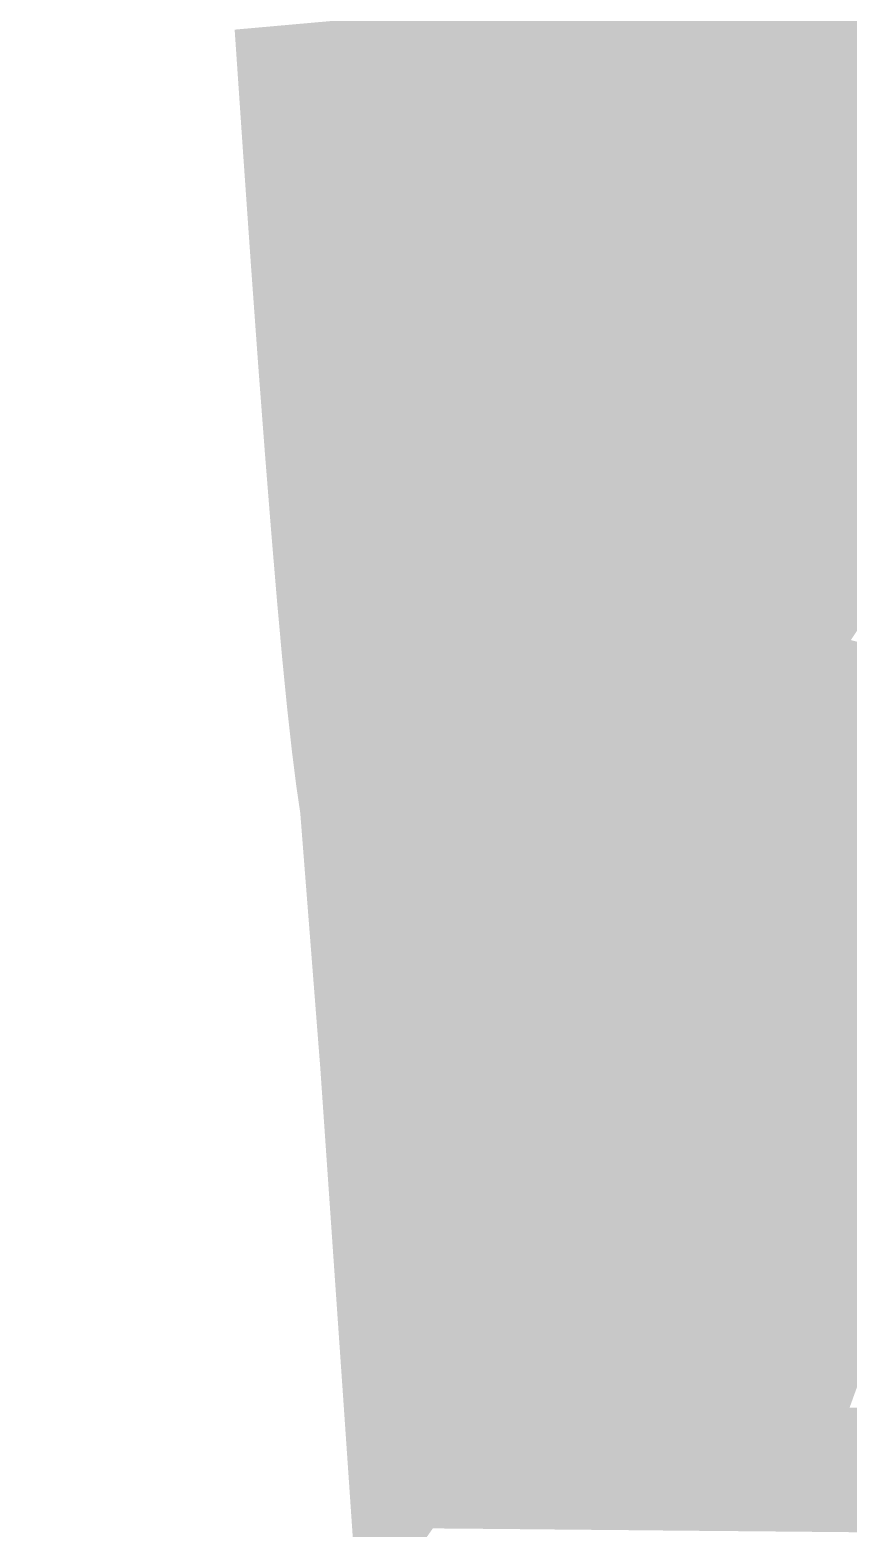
# Model space of a CAD drawing. Header units: millimetres. Extents: x 340454 to 342791, y 6993867 to 6995092.
# Drawn here: x 340814.113 to 340814.903, y 6994527.51 to 6994528.957 of the extents above; entities that cross this region are included whole.
import ezdxf

# ---------------------------------------------------------------- set-up
doc = ezdxf.new("R2010")
doc.units = ezdxf.units.MM
doc.header["$LTSCALE"] = 10
for name, color, linetype in [('A-MODELAGEM', 7, 'Continuous'), ('URB-Calçadas', 2, 'Continuous'), ('URB-Quadras', 3, 'Continuous')]:
    doc.layers.add(name, color=color, linetype=linetype)

msp = doc.modelspace()

# ---------------------------------------------------------------- linework, layer by layer
at = {"layer": 'A-MODELAGEM', "color": 11, "linetype": 'Continuous', "lineweight": -3}
for points in [[(340815.0498, 6994529.0232), (340814.8404, 6994529.0046), (340815.0055, 6994528.9511)], [(340814.7885, 6994529), (340814.7554, 6994528.997), (340814.7618, 6994528.9533)], [(340814.7885, 6994529), (340814.7618, 6994528.9533), (340814.7883, 6994528.9531)], [(340814.8168, 6994529.0025), (340814.7885, 6994529), (340814.7883, 6994528.9531)], [(340814.8168, 6994529.0025), (340814.7883, 6994528.9531), (340814.8104, 6994528.9529)], [(340814.8404, 6994529.0046), (340814.8168, 6994529.0025), (340814.8104, 6994528.9529)], [(340815.0055, 6994528.9511), (340814.8404, 6994529.0046), (340814.8104, 6994528.9529)], [(340814.6261, 6994528.9855), (340814.5729, 6994528.9808), (340814.6093, 6994528.9547)], [(340814.6546, 6994528.9543), (340814.6261, 6994528.9855), (340814.6093, 6994528.9547)], [(340814.6742, 6994528.9898), (340814.6261, 6994528.9855), (340814.6546, 6994528.9543)], [(340814.6951, 6994528.9539), (340814.6742, 6994528.9898), (340814.6546, 6994528.9543)], [(340814.7173, 6994528.9936), (340814.6742, 6994528.9898), (340814.6951, 6994528.9539)], [(340814.7308, 6994528.9536), (340814.7173, 6994528.9936), (340814.6951, 6994528.9539)], [(340814.7554, 6994528.997), (340814.7173, 6994528.9936), (340814.7308, 6994528.9536)], [(340814.7618, 6994528.9533), (340814.7554, 6994528.997), (340814.7308, 6994528.9536)], [(340814.4514, 6994528.97), (340814.3832, 6994528.9639), (340814.4443, 6994528.9562)], [(340814.5041, 6994528.9557), (340814.4514, 6994528.97), (340814.4443, 6994528.9562)], [(340814.5146, 6994528.9756), (340814.4514, 6994528.97), (340814.5041, 6994528.9557)], [(340814.5591, 6994528.9552), (340814.5146, 6994528.9756), (340814.5041, 6994528.9557)], [(340814.5729, 6994528.9808), (340814.5146, 6994528.9756), (340814.5591, 6994528.9552)], [(340814.6093, 6994528.9547), (340814.5729, 6994528.9808), (340814.5591, 6994528.9552)], [(340814.3832, 6994528.9639), (340814.3104, 6994528.9574), (340814.3796, 6994528.9568)], [(340814.3796, 6994528.9568), (340814.3104, 6994528.9574), (340814.3187, 6994528.836)], [(340814.3796, 6994528.9568), (340814.3187, 6994528.836), (340814.385, 6994528.8413)], [(340814.4443, 6994528.9562), (340814.3832, 6994528.9639), (340814.3796, 6994528.9568)], [(340814.4443, 6994528.9562), (340814.3796, 6994528.9568), (340814.385, 6994528.8413)], [(340814.4443, 6994528.9562), (340814.385, 6994528.8413), (340814.4465, 6994528.8462)], [(340814.5041, 6994528.9557), (340814.4443, 6994528.9562), (340814.4465, 6994528.8462)], [(340814.5041, 6994528.9557), (340814.4465, 6994528.8462), (340814.5031, 6994528.8507)], [(340814.5591, 6994528.9552), (340814.5041, 6994528.9557), (340814.5031, 6994528.8507)], [(340814.5591, 6994528.9552), (340814.5031, 6994528.8507), (340814.5548, 6994528.8548)], [(340814.6093, 6994528.9547), (340814.5591, 6994528.9552), (340814.5548, 6994528.8548)], [(340814.6093, 6994528.9547), (340814.5548, 6994528.8548), (340814.6016, 6994528.8585)], [(340814.6546, 6994528.9543), (340814.6093, 6994528.9547), (340814.6016, 6994528.8585)], [(340814.6546, 6994528.9543), (340814.6016, 6994528.8585), (340814.6435, 6994528.8618)], [(340814.6951, 6994528.9539), (340814.6546, 6994528.9543), (340814.6435, 6994528.8618)], [(340814.6951, 6994528.9539), (340814.6435, 6994528.8618), (340814.6804, 6994528.8647)], [(340814.7308, 6994528.9536), (340814.6951, 6994528.9539), (340814.6804, 6994528.8647)], [(340814.7308, 6994528.9536), (340814.6804, 6994528.8647), (340814.7126, 6994528.8673)], [(340814.7618, 6994528.9533), (340814.7308, 6994528.9536), (340814.7126, 6994528.8673)], [(340814.7618, 6994528.9533), (340814.7126, 6994528.8673), (340814.7401, 6994528.8695)], [(340814.7883, 6994528.9531), (340814.7618, 6994528.9533), (340814.7401, 6994528.8695)], [(340814.7883, 6994528.9531), (340814.7401, 6994528.8695), (340814.763, 6994528.8713)], [(340814.8104, 6994528.9529), (340814.7883, 6994528.9531), (340814.763, 6994528.8713)], [(340814.9663, 6994528.8874), (340814.8104, 6994528.9529), (340814.763, 6994528.8713)], [(340815.0055, 6994528.9511), (340814.8104, 6994528.9529), (340814.9663, 6994528.8874)], [(340814.9663, 6994528.8874), (340814.763, 6994528.8713), (340814.9313, 6994528.8305)], [(340814.7401, 6994528.8695), (340814.7126, 6994528.8673), (340814.7187, 6994528.8324)], [(340814.7401, 6994528.8695), (340814.7187, 6994528.8324), (340814.7403, 6994528.8322)], [(340814.763, 6994528.8713), (340814.7401, 6994528.8695), (340814.7403, 6994528.8322)], [(340814.9313, 6994528.8305), (340814.763, 6994528.8713), (340814.7403, 6994528.8322)], [(340814.5548, 6994528.8548), (340814.5031, 6994528.8507), (340814.5435, 6994528.834)], [(340814.5878, 6994528.8336), (340814.5548, 6994528.8548), (340814.5435, 6994528.834)], [(340814.6016, 6994528.8585), (340814.5548, 6994528.8548), (340814.5878, 6994528.8336)], [(340814.6275, 6994528.8332), (340814.6016, 6994528.8585), (340814.5878, 6994528.8336)], [(340814.6435, 6994528.8618), (340814.6016, 6994528.8585), (340814.6275, 6994528.8332)], [(340814.6624, 6994528.8329), (340814.6435, 6994528.8618), (340814.6275, 6994528.8332)], [(340814.6804, 6994528.8647), (340814.6435, 6994528.8618), (340814.6624, 6994528.8329)], [(340814.6928, 6994528.8326), (340814.6804, 6994528.8647), (340814.6624, 6994528.8329)], [(340814.7126, 6994528.8673), (340814.6804, 6994528.8647), (340814.6928, 6994528.8326)], [(340814.7187, 6994528.8324), (340814.7126, 6994528.8673), (340814.6928, 6994528.8326)], [(340814.385, 6994528.8413), (340814.3187, 6994528.836), (340814.3819, 6994528.8354)], [(340814.4405, 6994528.8349), (340814.385, 6994528.8413), (340814.3819, 6994528.8354)], [(340814.4465, 6994528.8462), (340814.385, 6994528.8413), (340814.4405, 6994528.8349)], [(340814.4944, 6994528.8344), (340814.4465, 6994528.8462), (340814.4405, 6994528.8349)], [(340814.5031, 6994528.8507), (340814.4465, 6994528.8462), (340814.4944, 6994528.8344)], [(340814.5435, 6994528.834), (340814.5031, 6994528.8507), (340814.4944, 6994528.8344)], [(340814.3819, 6994528.8354), (340814.3187, 6994528.836), (340814.3263, 6994528.7277)], [(340814.3819, 6994528.8354), (340814.3263, 6994528.7277), (340814.3863, 6994528.7319)], [(340814.4405, 6994528.8349), (340814.3819, 6994528.8354), (340814.3863, 6994528.7319)], [(340814.4405, 6994528.8349), (340814.3863, 6994528.7319), (340814.4415, 6994528.7358)], [(340814.4944, 6994528.8344), (340814.4405, 6994528.8349), (340814.4415, 6994528.7358)], [(340814.4944, 6994528.8344), (340814.4415, 6994528.7358), (340814.4919, 6994528.7393)], [(340814.5435, 6994528.834), (340814.4944, 6994528.8344), (340814.4919, 6994528.7393)], [(340814.5435, 6994528.834), (340814.4919, 6994528.7393), (340814.5375, 6994528.7425)], [(340814.5878, 6994528.8336), (340814.5435, 6994528.834), (340814.5375, 6994528.7425)], [(340814.5878, 6994528.8336), (340814.5375, 6994528.7425), (340814.5783, 6994528.7454)], [(340814.6275, 6994528.8332), (340814.5878, 6994528.8336), (340814.5783, 6994528.7454)], [(340814.6275, 6994528.8332), (340814.5783, 6994528.7454), (340814.6143, 6994528.7479)], [(340814.6624, 6994528.8329), (340814.6275, 6994528.8332), (340814.6143, 6994528.7479)], [(340814.6624, 6994528.8329), (340814.6143, 6994528.7479), (340814.6456, 6994528.7501)], [(340814.6928, 6994528.8326), (340814.6624, 6994528.8329), (340814.6456, 6994528.7501)], [(340814.6928, 6994528.8326), (340814.6456, 6994528.7501), (340814.6724, 6994528.752)], [(340814.7187, 6994528.8324), (340814.6928, 6994528.8326), (340814.6724, 6994528.752)], [(340814.7187, 6994528.8324), (340814.6724, 6994528.752), (340814.6947, 6994528.7536)], [(340814.7403, 6994528.8322), (340814.7187, 6994528.8324), (340814.6947, 6994528.7536)], [(340814.8926, 6994528.7675), (340814.7403, 6994528.8322), (340814.6947, 6994528.7536)], [(340814.9313, 6994528.8305), (340814.7403, 6994528.8322), (340814.8926, 6994528.7675)], [(340815.0487, 6994528.7785), (340814.9313, 6994528.8305), (340814.8926, 6994528.7675)], [(340814.8926, 6994528.7675), (340814.6947, 6994528.7536), (340814.8651, 6994528.7228)], [(340815.0121, 6994528.7214), (340814.8926, 6994528.7675), (340814.8651, 6994528.7228)], [(340815.0487, 6994528.7785), (340814.8926, 6994528.7675), (340815.0121, 6994528.7214)], [(340814.6947, 6994528.7536), (340814.6724, 6994528.752), (340814.6778, 6994528.7245)], [(340814.8651, 6994528.7228), (340814.6947, 6994528.7536), (340814.6778, 6994528.7245)], [(340814.4919, 6994528.7393), (340814.4415, 6994528.7358), (340814.4848, 6994528.7262)], [(340814.5282, 6994528.7258), (340814.4919, 6994528.7393), (340814.4848, 6994528.7262)], [(340814.5375, 6994528.7425), (340814.4919, 6994528.7393), (340814.5282, 6994528.7258)], [(340814.5671, 6994528.7255), (340814.5375, 6994528.7425), (340814.5282, 6994528.7258)], [(340814.5783, 6994528.7454), (340814.5375, 6994528.7425), (340814.5671, 6994528.7255)], [(340814.6014, 6994528.7252), (340814.5783, 6994528.7454), (340814.5671, 6994528.7255)], [(340814.6143, 6994528.7479), (340814.5783, 6994528.7454), (340814.6014, 6994528.7252)], [(340814.6312, 6994528.7249), (340814.6143, 6994528.7479), (340814.6014, 6994528.7252)], [(340814.6456, 6994528.7501), (340814.6143, 6994528.7479), (340814.6312, 6994528.7249)], [(340814.6566, 6994528.7247), (340814.6456, 6994528.7501), (340814.6312, 6994528.7249)], [(340814.6724, 6994528.752), (340814.6456, 6994528.7501), (340814.6566, 6994528.7247)], [(340814.6778, 6994528.7245), (340814.6724, 6994528.752), (340814.6566, 6994528.7247)], [(340814.3863, 6994528.7319), (340814.3263, 6994528.7277), (340814.3838, 6994528.7271)], [(340814.3838, 6994528.7271), (340814.3263, 6994528.7277), (340814.3333, 6994528.6313)], [(340814.3838, 6994528.7271), (340814.3333, 6994528.6313), (340814.3873, 6994528.6347)], [(340814.4366, 6994528.7267), (340814.3863, 6994528.7319), (340814.3838, 6994528.7271)], [(340814.4366, 6994528.7267), (340814.3838, 6994528.7271), (340814.3873, 6994528.6347)], [(340814.4415, 6994528.7358), (340814.3863, 6994528.7319), (340814.4366, 6994528.7267)], [(340814.4366, 6994528.7267), (340814.3873, 6994528.6347), (340814.4365, 6994528.6377)], [(340814.4848, 6994528.7262), (340814.4366, 6994528.7267), (340814.4365, 6994528.6377)], [(340814.4848, 6994528.7262), (340814.4365, 6994528.6377), (340814.4811, 6994528.6405)], [(340814.4848, 6994528.7262), (340814.4415, 6994528.7358), (340814.4366, 6994528.7267)], [(340814.5282, 6994528.7258), (340814.4848, 6994528.7262), (340814.4811, 6994528.6405)], [(340814.5282, 6994528.7258), (340814.4811, 6994528.6405), (340814.5209, 6994528.643)], [(340814.5671, 6994528.7255), (340814.5282, 6994528.7258), (340814.5209, 6994528.643)], [(340814.5671, 6994528.7255), (340814.5209, 6994528.643), (340814.5561, 6994528.6451)], [(340814.6014, 6994528.7252), (340814.5671, 6994528.7255), (340814.5561, 6994528.6451)], [(340814.6014, 6994528.7252), (340814.5561, 6994528.6451), (340814.5867, 6994528.647)], [(340814.6312, 6994528.7249), (340814.6014, 6994528.7252), (340814.5867, 6994528.647)], [(340814.6312, 6994528.7249), (340814.5867, 6994528.647), (340814.6128, 6994528.6487)], [(340814.6566, 6994528.7247), (340814.6312, 6994528.7249), (340814.6128, 6994528.6487)], [(340814.6566, 6994528.7247), (340814.6128, 6994528.6487), (340814.6346, 6994528.65)], [(340814.6778, 6994528.7245), (340814.6566, 6994528.7247), (340814.6346, 6994528.65)], [(340814.8277, 6994528.662), (340814.6778, 6994528.7245), (340814.6346, 6994528.65)], [(340814.8651, 6994528.7228), (340814.6778, 6994528.7245), (340814.8277, 6994528.662)], [(340814.98, 6994528.6714), (340814.8651, 6994528.7228), (340814.8277, 6994528.662)], [(340815.0121, 6994528.7214), (340814.8651, 6994528.7228), (340814.98, 6994528.6714)], [(340814.98, 6994528.6714), (340814.8277, 6994528.662), (340814.9507, 6994528.6257)], [(340814.8277, 6994528.662), (340814.6346, 6994528.65), (340814.8063, 6994528.627)], [(340814.9507, 6994528.6257), (340814.8277, 6994528.662), (340814.8063, 6994528.627)], [(340814.4365, 6994528.6377), (340814.3873, 6994528.6347), (340814.4326, 6994528.6304)], [(340814.4753, 6994528.63), (340814.4365, 6994528.6377), (340814.4326, 6994528.6304)], [(340814.4811, 6994528.6405), (340814.4365, 6994528.6377), (340814.4753, 6994528.63)], [(340814.5135, 6994528.6297), (340814.4811, 6994528.6405), (340814.4753, 6994528.63)], [(340814.5209, 6994528.643), (340814.4811, 6994528.6405), (340814.5135, 6994528.6297)], [(340814.5472, 6994528.6294), (340814.5209, 6994528.643), (340814.5135, 6994528.6297)], [(340814.5561, 6994528.6451), (340814.5209, 6994528.643), (340814.5472, 6994528.6294)], [(340814.5764, 6994528.6291), (340814.5561, 6994528.6451), (340814.5472, 6994528.6294)], [(340814.5867, 6994528.647), (340814.5561, 6994528.6451), (340814.5764, 6994528.6291)], [(340814.6014, 6994528.6289), (340814.5867, 6994528.647), (340814.5764, 6994528.6291)], [(340814.6128, 6994528.6487), (340814.5867, 6994528.647), (340814.6014, 6994528.6289)], [(340814.6222, 6994528.6287), (340814.6128, 6994528.6487), (340814.6014, 6994528.6289)], [(340814.6346, 6994528.65), (340814.6128, 6994528.6487), (340814.6222, 6994528.6287)], [(340814.8063, 6994528.627), (340814.6346, 6994528.65), (340814.6222, 6994528.6287)], [(340814.3873, 6994528.6347), (340814.3333, 6994528.6313), (340814.3852, 6994528.6309)], [(340814.3852, 6994528.6309), (340814.3333, 6994528.6313), (340814.3398, 6994528.5461)], [(340814.3852, 6994528.6309), (340814.3398, 6994528.5461), (340814.388, 6994528.5487)], [(340814.4326, 6994528.6304), (340814.3873, 6994528.6347), (340814.3852, 6994528.6309)], [(340814.4326, 6994528.6304), (340814.3852, 6994528.6309), (340814.388, 6994528.5487)], [(340814.4326, 6994528.6304), (340814.388, 6994528.5487), (340814.4316, 6994528.5511)], [(340814.4753, 6994528.63), (340814.4326, 6994528.6304), (340814.4316, 6994528.5511)], [(340814.4753, 6994528.63), (340814.4316, 6994528.5511), (340814.4706, 6994528.5532)], [(340814.5135, 6994528.6297), (340814.4753, 6994528.63), (340814.4706, 6994528.5532)], [(340814.5135, 6994528.6297), (340814.4706, 6994528.5532), (340814.5051, 6994528.5551)], [(340814.5472, 6994528.6294), (340814.5135, 6994528.6297), (340814.5051, 6994528.5551)], [(340814.5472, 6994528.6294), (340814.5051, 6994528.5551), (340814.535, 6994528.5567)], [(340814.5764, 6994528.6291), (340814.5472, 6994528.6294), (340814.535, 6994528.5567)], [(340814.5764, 6994528.6291), (340814.535, 6994528.5567), (340814.5606, 6994528.5581)], [(340814.6014, 6994528.6289), (340814.5764, 6994528.6291), (340814.5606, 6994528.5581)], [(340814.6014, 6994528.6289), (340814.5606, 6994528.5581), (340814.5819, 6994528.5592)], [(340814.6222, 6994528.6287), (340814.6014, 6994528.6289), (340814.5819, 6994528.5592)], [(340814.7709, 6994528.5695), (340814.6222, 6994528.6287), (340814.5819, 6994528.5592)], [(340814.8063, 6994528.627), (340814.6222, 6994528.6287), (340814.7709, 6994528.5695)], [(340814.9198, 6994528.5775), (340814.8063, 6994528.627), (340814.7709, 6994528.5695)], [(340814.9507, 6994528.6257), (340814.8063, 6994528.627), (340814.9198, 6994528.5775)], [(340814.7709, 6994528.5695), (340814.5819, 6994528.5592), (340814.7542, 6994528.5424)], [(340814.8964, 6994528.5411), (340814.7709, 6994528.5695), (340814.7542, 6994528.5424)], [(340814.9198, 6994528.5775), (340814.7709, 6994528.5695), (340814.8964, 6994528.5411)], [(340815.0204, 6994528.54), (340814.9198, 6994528.5775), (340814.8964, 6994528.5411)], [(340814.4316, 6994528.5511), (340814.388, 6994528.5487), (340814.4284, 6994528.5453)], [(340814.466, 6994528.545), (340814.4316, 6994528.5511), (340814.4284, 6994528.5453)], [(340814.4706, 6994528.5532), (340814.4316, 6994528.5511), (340814.466, 6994528.545)], [(340814.4992, 6994528.5447), (340814.4706, 6994528.5532), (340814.466, 6994528.545)], [(340814.5051, 6994528.5551), (340814.4706, 6994528.5532), (340814.4992, 6994528.5447)], [(340814.528, 6994528.5444), (340814.5051, 6994528.5551), (340814.4992, 6994528.5447)], [(340814.535, 6994528.5567), (340814.5051, 6994528.5551), (340814.528, 6994528.5444)], [(340814.5526, 6994528.5442), (340814.535, 6994528.5567), (340814.528, 6994528.5444)], [(340814.5606, 6994528.5581), (340814.535, 6994528.5567), (340814.5526, 6994528.5442)], [(340814.5731, 6994528.544), (340814.5606, 6994528.5581), (340814.5526, 6994528.5442)], [(340814.5819, 6994528.5592), (340814.5606, 6994528.5581), (340814.5731, 6994528.544)], [(340814.7542, 6994528.5424), (340814.5819, 6994528.5592), (340814.5731, 6994528.544)], [(340814.388, 6994528.5487), (340814.3398, 6994528.5461), (340814.3864, 6994528.5457)], [(340814.3864, 6994528.5457), (340814.3398, 6994528.5461), (340814.3458, 6994528.4712)], [(340814.3864, 6994528.5457), (340814.3458, 6994528.4712), (340814.3886, 6994528.4732)], [(340814.4284, 6994528.5453), (340814.388, 6994528.5487), (340814.3864, 6994528.5457)], [(340814.4284, 6994528.5453), (340814.3864, 6994528.5457), (340814.3886, 6994528.4732)], [(340814.4284, 6994528.5453), (340814.3886, 6994528.4732), (340814.4268, 6994528.475)], [(340814.466, 6994528.545), (340814.4284, 6994528.5453), (340814.4268, 6994528.475)], [(340814.466, 6994528.545), (340814.4268, 6994528.475), (340814.4606, 6994528.4766)], [(340814.4992, 6994528.5447), (340814.466, 6994528.545), (340814.4606, 6994528.4766)], [(340814.4992, 6994528.5447), (340814.4606, 6994528.4766), (340814.49, 6994528.478)], [(340814.528, 6994528.5444), (340814.4992, 6994528.5447), (340814.49, 6994528.478)], [(340814.528, 6994528.5444), (340814.49, 6994528.478), (340814.5151, 6994528.4791)], [(340814.5526, 6994528.5442), (340814.528, 6994528.5444), (340814.5151, 6994528.4791)], [(340814.5526, 6994528.5442), (340814.5151, 6994528.4791), (340814.536, 6994528.4801)], [(340814.5731, 6994528.544), (340814.5526, 6994528.5442), (340814.536, 6994528.4801)], [(340814.7213, 6994528.4888), (340814.5731, 6994528.544), (340814.536, 6994528.4801)], [(340814.7542, 6994528.5424), (340814.5731, 6994528.544), (340814.7213, 6994528.4888)], [(340814.8672, 6994528.4956), (340814.7542, 6994528.5424), (340814.7213, 6994528.4888)], [(340814.8964, 6994528.5411), (340814.7542, 6994528.5424), (340814.8672, 6994528.4956)], [(340814.9949, 6994528.5016), (340814.8964, 6994528.5411), (340814.8672, 6994528.4956)], [(340815.0204, 6994528.54), (340814.8964, 6994528.5411), (340814.9949, 6994528.5016)], [(340814.8672, 6994528.4956), (340814.7213, 6994528.4888), (340814.8487, 6994528.4667)], [(340814.9709, 6994528.4656), (340814.8672, 6994528.4956), (340814.8487, 6994528.4667)], [(340814.9949, 6994528.5016), (340814.8672, 6994528.4956), (340814.9709, 6994528.4656)], [(340814.49, 6994528.478), (340814.4606, 6994528.4766), (340814.4854, 6994528.47)], [(340814.5097, 6994528.4697), (340814.49, 6994528.478), (340814.4854, 6994528.47)], [(340814.5151, 6994528.4791), (340814.49, 6994528.478), (340814.5097, 6994528.4697)], [(340814.5299, 6994528.4696), (340814.5151, 6994528.4791), (340814.5097, 6994528.4697)], [(340814.536, 6994528.4801), (340814.5151, 6994528.4791), (340814.5299, 6994528.4696)], [(340814.7085, 6994528.4679), (340814.536, 6994528.4801), (340814.5299, 6994528.4696)], [(340814.7213, 6994528.4888), (340814.536, 6994528.4801), (340814.7085, 6994528.4679)], [(340814.8487, 6994528.4667), (340814.7213, 6994528.4888), (340814.7085, 6994528.4679)], [(340814.3886, 6994528.4732), (340814.3458, 6994528.4712), (340814.3873, 6994528.4709)], [(340814.3873, 6994528.4709), (340814.3458, 6994528.4712), (340814.3513, 6994528.4059)], [(340814.3873, 6994528.4709), (340814.3513, 6994528.4059), (340814.3889, 6994528.4074)], [(340814.4243, 6994528.4705), (340814.3886, 6994528.4732), (340814.3873, 6994528.4709)], [(340814.4243, 6994528.4705), (340814.3873, 6994528.4709), (340814.3889, 6994528.4074)], [(340814.4268, 6994528.475), (340814.3886, 6994528.4732), (340814.4243, 6994528.4705)], [(340814.4243, 6994528.4705), (340814.3889, 6994528.4074), (340814.4222, 6994528.4087)], [(340814.457, 6994528.4702), (340814.4243, 6994528.4705), (340814.4222, 6994528.4087)], [(340814.457, 6994528.4702), (340814.4222, 6994528.4087), (340814.451, 6994528.4098)], [(340814.457, 6994528.4702), (340814.4268, 6994528.475), (340814.4243, 6994528.4705)], [(340814.4606, 6994528.4766), (340814.4268, 6994528.475), (340814.457, 6994528.4702)], [(340814.4854, 6994528.47), (340814.457, 6994528.4702), (340814.451, 6994528.4098)], [(340814.4854, 6994528.47), (340814.451, 6994528.4098), (340814.4757, 6994528.4108)], [(340814.4854, 6994528.47), (340814.4606, 6994528.4766), (340814.457, 6994528.4702)], [(340814.5097, 6994528.4697), (340814.4854, 6994528.47), (340814.4757, 6994528.4108)], [(340814.5097, 6994528.4697), (340814.4757, 6994528.4108), (340814.4963, 6994528.4116)], [(340814.5299, 6994528.4696), (340814.5097, 6994528.4697), (340814.4963, 6994528.4116)], [(340814.6783, 6994528.4189), (340814.5299, 6994528.4696), (340814.4963, 6994528.4116)], [(340814.7085, 6994528.4679), (340814.5299, 6994528.4696), (340814.6783, 6994528.4189)], [(340814.8217, 6994528.4246), (340814.7085, 6994528.4679), (340814.6783, 6994528.4189)], [(340814.8487, 6994528.4667), (340814.7085, 6994528.4679), (340814.8217, 6994528.4246)], [(340814.947, 6994528.4296), (340814.8487, 6994528.4667), (340814.8217, 6994528.4246)], [(340814.9709, 6994528.4656), (340814.8487, 6994528.4667), (340814.947, 6994528.4296)], [(340814.8217, 6994528.4246), (340814.6783, 6994528.4189), (340814.807, 6994528.4017)], [(340814.9277, 6994528.4006), (340814.8217, 6994528.4246), (340814.807, 6994528.4017)], [(340814.947, 6994528.4296), (340814.8217, 6994528.4246), (340814.9277, 6994528.4006)], [(340814.3889, 6994528.4074), (340814.3513, 6994528.4059), (340814.3879, 6994528.4055)], [(340814.3879, 6994528.4055), (340814.3513, 6994528.4059), (340814.3564, 6994528.3494)], [(340814.3879, 6994528.4055), (340814.3564, 6994528.3494), (340814.3892, 6994528.3505)], [(340814.4202, 6994528.4052), (340814.3889, 6994528.4074), (340814.3879, 6994528.4055)], [(340814.4202, 6994528.4052), (340814.3879, 6994528.4055), (340814.3892, 6994528.3505)], [(340814.4222, 6994528.4087), (340814.3889, 6994528.4074), (340814.4202, 6994528.4052)], [(340814.4202, 6994528.4052), (340814.3892, 6994528.3505), (340814.4176, 6994528.3514)], [(340814.4483, 6994528.405), (340814.4202, 6994528.4052), (340814.4176, 6994528.3514)], [(340814.4483, 6994528.405), (340814.4222, 6994528.4087), (340814.4202, 6994528.4052)], [(340814.451, 6994528.4098), (340814.4222, 6994528.4087), (340814.4483, 6994528.405)], [(340814.4722, 6994528.4048), (340814.451, 6994528.4098), (340814.4483, 6994528.405)], [(340814.4757, 6994528.4108), (340814.451, 6994528.4098), (340814.4722, 6994528.4048)], [(340814.4922, 6994528.4046), (340814.4757, 6994528.4108), (340814.4722, 6994528.4048)], [(340814.4963, 6994528.4116), (340814.4757, 6994528.4108), (340814.4922, 6994528.4046)], [(340814.6686, 6994528.403), (340814.4963, 6994528.4116), (340814.4922, 6994528.4046)], [(340814.6783, 6994528.4189), (340814.4963, 6994528.4116), (340814.6686, 6994528.403)], [(340814.807, 6994528.4017), (340814.6783, 6994528.4189), (340814.6686, 6994528.403)], [(340814.4483, 6994528.405), (340814.4176, 6994528.3514), (340814.4419, 6994528.3522)], [(340814.4722, 6994528.4048), (340814.4483, 6994528.405), (340814.4419, 6994528.3522)], [(340814.4722, 6994528.4048), (340814.4419, 6994528.3522), (340814.4622, 6994528.3529)], [(340814.4922, 6994528.4046), (340814.4722, 6994528.4048), (340814.4622, 6994528.3529)], [(340814.6414, 6994528.3589), (340814.4922, 6994528.4046), (340814.4622, 6994528.3529)], [(340814.6686, 6994528.403), (340814.4922, 6994528.4046), (340814.6414, 6994528.3589)], [(340814.7825, 6994528.3636), (340814.6686, 6994528.403), (340814.6414, 6994528.3589)], [(340814.807, 6994528.4017), (340814.6686, 6994528.403), (340814.7825, 6994528.3636)], [(340814.9058, 6994528.3677), (340814.807, 6994528.4017), (340814.7825, 6994528.3636)], [(340814.9277, 6994528.4006), (340814.807, 6994528.4017), (340814.9058, 6994528.3677)], [(340814.7825, 6994528.3636), (340814.6414, 6994528.3589), (340814.771, 6994528.3456)], [(340814.8904, 6994528.3445), (340814.7825, 6994528.3636), (340814.771, 6994528.3456)], [(340814.9058, 6994528.3677), (340814.7825, 6994528.3636), (340814.8904, 6994528.3445)], [(340814.9955, 6994528.3436), (340814.9058, 6994528.3677), (340814.8904, 6994528.3445)], [(340814.3892, 6994528.3505), (340814.3564, 6994528.3494), (340814.3884, 6994528.3491)], [(340814.3884, 6994528.3491), (340814.3564, 6994528.3494), (340814.3612, 6994528.3011)], [(340814.3884, 6994528.3491), (340814.3612, 6994528.3011), (340814.3893, 6994528.3019)], [(340814.4162, 6994528.3488), (340814.3892, 6994528.3505), (340814.3884, 6994528.3491)], [(340814.4162, 6994528.3488), (340814.3884, 6994528.3491), (340814.3893, 6994528.3019)], [(340814.4176, 6994528.3514), (340814.3892, 6994528.3505), (340814.4162, 6994528.3488)], [(340814.4162, 6994528.3488), (340814.3893, 6994528.3019), (340814.4133, 6994528.3025)], [(340814.4398, 6994528.3486), (340814.4162, 6994528.3488), (340814.4133, 6994528.3025)], [(340814.4398, 6994528.3486), (340814.4133, 6994528.3025), (340814.4333, 6994528.3031)], [(340814.4398, 6994528.3486), (340814.4176, 6994528.3514), (340814.4162, 6994528.3488)], [(340814.4419, 6994528.3522), (340814.4176, 6994528.3514), (340814.4398, 6994528.3486)], [(340814.4596, 6994528.3484), (340814.4398, 6994528.3486), (340814.4333, 6994528.3031)], [(340814.6101, 6994528.3079), (340814.4596, 6994528.3484), (340814.4333, 6994528.3031)], [(340814.4596, 6994528.3484), (340814.4419, 6994528.3522), (340814.4398, 6994528.3486)], [(340814.4622, 6994528.3529), (340814.4419, 6994528.3522), (340814.4596, 6994528.3484)], [(340814.634, 6994528.3469), (340814.4622, 6994528.3529), (340814.4596, 6994528.3484)], [(340814.634, 6994528.3469), (340814.4596, 6994528.3484), (340814.6101, 6994528.3079)], [(340814.6414, 6994528.3589), (340814.4622, 6994528.3529), (340814.634, 6994528.3469)], [(340814.771, 6994528.3456), (340814.6414, 6994528.3589), (340814.634, 6994528.3469)], [(340814.7492, 6994528.3117), (340814.634, 6994528.3469), (340814.6101, 6994528.3079)], [(340814.771, 6994528.3456), (340814.634, 6994528.3469), (340814.7492, 6994528.3117)], [(340814.8708, 6994528.3151), (340814.771, 6994528.3456), (340814.7492, 6994528.3117)], [(340814.8904, 6994528.3445), (340814.771, 6994528.3456), (340814.8708, 6994528.3151)], [(340814.9779, 6994528.318), (340814.8904, 6994528.3445), (340814.8708, 6994528.3151)], [(340814.9955, 6994528.3436), (340814.8904, 6994528.3445), (340814.9779, 6994528.318)], [(340814.6101, 6994528.3079), (340814.4333, 6994528.3031), (340814.6046, 6994528.2989)], [(340814.7402, 6994528.2977), (340814.6101, 6994528.3079), (340814.6046, 6994528.2989)], [(340814.7492, 6994528.3117), (340814.6101, 6994528.3079), (340814.7402, 6994528.2977)], [(340814.8585, 6994528.2966), (340814.7492, 6994528.3117), (340814.7402, 6994528.2977)], [(340814.8708, 6994528.3151), (340814.7492, 6994528.3117), (340814.8585, 6994528.2966)], [(340814.9626, 6994528.2957), (340814.8708, 6994528.3151), (340814.8585, 6994528.2966)], [(340814.9779, 6994528.318), (340814.8708, 6994528.3151), (340814.9626, 6994528.2957)], [(340814.3893, 6994528.3019), (340814.3612, 6994528.3011), (340814.3887, 6994528.3009)], [(340814.3887, 6994528.3009), (340814.3612, 6994528.3011), (340814.3657, 6994528.2606)], [(340814.3887, 6994528.3009), (340814.3657, 6994528.2606), (340814.3894, 6994528.2611)], [(340814.4122, 6994528.3007), (340814.3893, 6994528.3019), (340814.3887, 6994528.3009)], [(340814.4122, 6994528.3007), (340814.3887, 6994528.3009), (340814.3894, 6994528.2611)], [(340814.4133, 6994528.3025), (340814.3893, 6994528.3019), (340814.4122, 6994528.3007)], [(340814.4122, 6994528.3007), (340814.3894, 6994528.2611), (340814.4091, 6994528.2615)], [(340814.4317, 6994528.3005), (340814.4122, 6994528.3007), (340814.4091, 6994528.2615)], [(340814.5839, 6994528.2653), (340814.4317, 6994528.3005), (340814.4091, 6994528.2615)], [(340814.4317, 6994528.3005), (340814.4133, 6994528.3025), (340814.4122, 6994528.3007)], [(340814.4333, 6994528.3031), (340814.4133, 6994528.3025), (340814.4317, 6994528.3005)], [(340814.6046, 6994528.2989), (340814.4333, 6994528.3031), (340814.4317, 6994528.3005)], [(340814.6046, 6994528.2989), (340814.4317, 6994528.3005), (340814.5839, 6994528.2653)], [(340814.7214, 6994528.2683), (340814.6046, 6994528.2989), (340814.5839, 6994528.2653)], [(340814.7402, 6994528.2977), (340814.6046, 6994528.2989), (340814.7214, 6994528.2683)], [(340814.8414, 6994528.2709), (340814.7402, 6994528.2977), (340814.7214, 6994528.2683)], [(340814.8585, 6994528.2966), (340814.7402, 6994528.2977), (340814.8414, 6994528.2709)], [(340814.9472, 6994528.2732), (340814.8585, 6994528.2966), (340814.8414, 6994528.2709)], [(340814.9626, 6994528.2957), (340814.8585, 6994528.2966), (340814.9472, 6994528.2732)], [(340814.3894, 6994528.2611), (340814.3657, 6994528.2606), (340814.389, 6994528.2604)], [(340814.389, 6994528.2604), (340814.3657, 6994528.2606), (340814.3699, 6994528.2272)], [(340814.389, 6994528.2604), (340814.3699, 6994528.2272), (340814.3894, 6994528.2275)], [(340814.4084, 6994528.2602), (340814.3894, 6994528.2611), (340814.389, 6994528.2604)], [(340814.4084, 6994528.2602), (340814.389, 6994528.2604), (340814.3894, 6994528.2275)], [(340814.4091, 6994528.2615), (340814.3894, 6994528.2611), (340814.4084, 6994528.2602)], [(340814.5798, 6994528.2586), (340814.4091, 6994528.2615), (340814.4084, 6994528.2602)], [(340814.5839, 6994528.2653), (340814.4091, 6994528.2615), (340814.5798, 6994528.2586)], [(340814.7144, 6994528.2574), (340814.5839, 6994528.2653), (340814.5798, 6994528.2586)], [(340814.7214, 6994528.2683), (340814.5839, 6994528.2653), (340814.7144, 6994528.2574)], [(340814.8318, 6994528.2563), (340814.7214, 6994528.2683), (340814.7144, 6994528.2574)], [(340814.8414, 6994528.2709), (340814.7214, 6994528.2683), (340814.8318, 6994528.2563)], [(340814.935, 6994528.2554), (340814.8414, 6994528.2709), (340814.8318, 6994528.2563)], [(340814.9472, 6994528.2732), (340814.8414, 6994528.2709), (340814.935, 6994528.2554)], [(340814.5624, 6994528.2304), (340814.4084, 6994528.2602), (340814.3894, 6994528.2275)], [(340814.5798, 6994528.2586), (340814.4084, 6994528.2602), (340814.5624, 6994528.2304)], [(340814.6984, 6994528.2326), (340814.5798, 6994528.2586), (340814.5624, 6994528.2304)], [(340814.7144, 6994528.2574), (340814.5798, 6994528.2586), (340814.6984, 6994528.2326)], [(340814.8172, 6994528.2345), (340814.7144, 6994528.2574), (340814.6984, 6994528.2326)], [(340814.8318, 6994528.2563), (340814.7144, 6994528.2574), (340814.8172, 6994528.2345)], [(340814.9219, 6994528.2362), (340814.8318, 6994528.2563), (340814.8172, 6994528.2345)], [(340814.935, 6994528.2554), (340814.8318, 6994528.2563), (340814.9219, 6994528.2362)], [(340814.6984, 6994528.2326), (340814.5624, 6994528.2304), (340814.6931, 6994528.2243)], [(340814.8097, 6994528.2232), (340814.6984, 6994528.2326), (340814.6931, 6994528.2243)], [(340814.8172, 6994528.2345), (340814.6984, 6994528.2326), (340814.8097, 6994528.2232)], [(340814.9123, 6994528.2223), (340814.8172, 6994528.2345), (340814.8097, 6994528.2232)], [(340814.9219, 6994528.2362), (340814.8172, 6994528.2345), (340814.9123, 6994528.2223)], [(340814.3894, 6994528.2275), (340814.3699, 6994528.2272), (340814.3891, 6994528.2271)], [(340814.3891, 6994528.2271), (340814.3699, 6994528.2272), (340814.3738, 6994528.2006)], [(340814.5454, 6994528.2026), (340814.3891, 6994528.2271), (340814.3738, 6994528.2006)], [(340814.5595, 6994528.2255), (340814.3894, 6994528.2275), (340814.3891, 6994528.2271)], [(340814.5595, 6994528.2255), (340814.3891, 6994528.2271), (340814.5454, 6994528.2026)], [(340814.5624, 6994528.2304), (340814.3894, 6994528.2275), (340814.5595, 6994528.2255)], [(340814.6802, 6994528.2041), (340814.5595, 6994528.2255), (340814.5454, 6994528.2026)], [(340814.6931, 6994528.2243), (340814.5624, 6994528.2304), (340814.5595, 6994528.2255)], [(340814.6931, 6994528.2243), (340814.5595, 6994528.2255), (340814.6802, 6994528.2041)], [(340814.7979, 6994528.2054), (340814.6931, 6994528.2243), (340814.6802, 6994528.2041)], [(340814.8097, 6994528.2232), (340814.6931, 6994528.2243), (340814.7979, 6994528.2054)], [(340814.9015, 6994528.2066), (340814.8097, 6994528.2232), (340814.7979, 6994528.2054)], [(340814.9123, 6994528.2223), (340814.8097, 6994528.2232), (340814.9015, 6994528.2066)], [(340814.9935, 6994528.2076), (340814.9123, 6994528.2223), (340814.9015, 6994528.2066)], [(340814.5454, 6994528.2026), (340814.3738, 6994528.2006), (340814.5432, 6994528.1991)], [(340814.6762, 6994528.1979), (340814.5454, 6994528.2026), (340814.5432, 6994528.1991)], [(340814.6802, 6994528.2041), (340814.5454, 6994528.2026), (340814.6762, 6994528.1979)], [(340814.7922, 6994528.1969), (340814.6802, 6994528.2041), (340814.6762, 6994528.1979)], [(340814.7979, 6994528.2054), (340814.6802, 6994528.2041), (340814.7922, 6994528.1969)], [(340814.8942, 6994528.1959), (340814.7979, 6994528.2054), (340814.7922, 6994528.1969)], [(340814.9015, 6994528.2066), (340814.7979, 6994528.2054), (340814.8942, 6994528.1959)], [(340814.9847, 6994528.1951), (340814.9015, 6994528.2066), (340814.8942, 6994528.1959)], [(340814.9935, 6994528.2076), (340814.9015, 6994528.2066), (340814.9847, 6994528.1951)], [(340814.5432, 6994528.1991), (340814.3738, 6994528.2006), (340814.3931, 6994527.9549)], [(340814.5432, 6994528.1991), (340814.3931, 6994527.9549), (340814.537, 6994527.981)], [(340814.6762, 6994528.1979), (340814.5432, 6994528.1991), (340814.537, 6994527.981)], [(340814.6762, 6994528.1979), (340814.537, 6994527.981), (340814.6639, 6994528.004)], [(340814.7922, 6994528.1969), (340814.6762, 6994528.1979), (340814.6639, 6994528.004)], [(340814.7922, 6994528.1969), (340814.6639, 6994528.004), (340814.7766, 6994528.0244)], [(340814.8942, 6994528.1959), (340814.7922, 6994528.1969), (340814.7766, 6994528.0244)], [(340814.8942, 6994528.1959), (340814.7766, 6994528.0244), (340814.8774, 6994528.0427)], [(340814.9847, 6994528.1951), (340814.8942, 6994528.1959), (340814.8774, 6994528.0427)], [(340814.9847, 6994528.1951), (340814.8774, 6994528.0427), (340814.968, 6994528.0591)], [(340814.968, 6994528.0591), (340814.8774, 6994528.0427), (340814.8897, 6994527.9504)], [(340814.968, 6994528.0591), (340814.8897, 6994527.9504), (340814.9587, 6994527.9498)], [(340814.8774, 6994528.0427), (340814.7766, 6994528.0244), (340814.8129, 6994527.9511)], [(340814.8897, 6994527.9504), (340814.8774, 6994528.0427), (340814.8129, 6994527.9511)], [(340814.7766, 6994528.0244), (340814.6639, 6994528.004), (340814.7269, 6994527.9519)], [(340814.8129, 6994527.9511), (340814.7766, 6994528.0244), (340814.7269, 6994527.9519)], [(340814.6639, 6994528.004), (340814.537, 6994527.981), (340814.6298, 6994527.9528)], [(340814.7269, 6994527.9519), (340814.6639, 6994528.004), (340814.6298, 6994527.9528)], [(340814.537, 6994527.981), (340814.3931, 6994527.9549), (340814.5196, 6994527.9538)], [(340814.6298, 6994527.9528), (340814.537, 6994527.981), (340814.5196, 6994527.9538)], [(340814.5196, 6994527.9538), (340814.3931, 6994527.9549), (340814.4055, 6994527.776)], [(340814.5196, 6994527.9538), (340814.4055, 6994527.776), (340814.5225, 6994527.7914)], [(340814.6298, 6994527.9528), (340814.5196, 6994527.9538), (340814.5225, 6994527.7914)], [(340814.6298, 6994527.9528), (340814.5225, 6994527.7914), (340814.6261, 6994527.8049)], [(340814.7269, 6994527.9519), (340814.6298, 6994527.9528), (340814.6261, 6994527.8049)], [(340814.7269, 6994527.9519), (340814.6261, 6994527.8049), (340814.7185, 6994527.817)], [(340814.8129, 6994527.9511), (340814.7269, 6994527.9519), (340814.7185, 6994527.817)], [(340814.8129, 6994527.9511), (340814.7185, 6994527.817), (340814.8014, 6994527.8279)], [(340814.8897, 6994527.9504), (340814.8129, 6994527.9511), (340814.8014, 6994527.8279)], [(340814.8897, 6994527.9504), (340814.8014, 6994527.8279), (340814.8763, 6994527.8377)], [(340814.9587, 6994527.9498), (340814.8897, 6994527.9504), (340814.8763, 6994527.8377)], [(340814.9587, 6994527.9498), (340814.8763, 6994527.8377), (340814.9442, 6994527.8466)], [(340814.9442, 6994527.8466), (340814.8763, 6994527.8377), (340814.8881, 6994527.7717)], [(340814.9442, 6994527.8466), (340814.8881, 6994527.7717), (340814.9425, 6994527.7712)], [(340814.8014, 6994527.8279), (340814.7185, 6994527.817), (340814.7617, 6994527.7728)], [(340814.8281, 6994527.7722), (340814.8014, 6994527.8279), (340814.7617, 6994527.7728)], [(340814.8763, 6994527.8377), (340814.8014, 6994527.8279), (340814.8281, 6994527.7722)], [(340814.8881, 6994527.7717), (340814.8763, 6994527.8377), (340814.8281, 6994527.7722)], [(340814.7185, 6994527.817), (340814.6261, 6994527.8049), (340814.6878, 6994527.7735)], [(340814.7617, 6994527.7728), (340814.7185, 6994527.817), (340814.6878, 6994527.7735)], [(340814.6261, 6994527.8049), (340814.5225, 6994527.7914), (340814.605, 6994527.7742)], [(340814.6878, 6994527.7735), (340814.6261, 6994527.8049), (340814.605, 6994527.7742)], [(340814.5225, 6994527.7914), (340814.4055, 6994527.776), (340814.5116, 6994527.7751)], [(340814.605, 6994527.7742), (340814.5225, 6994527.7914), (340814.5116, 6994527.7751)], [(340814.5116, 6994527.7751), (340814.4055, 6994527.776), (340814.4156, 6994527.6307)], [(340814.5116, 6994527.7751), (340814.4156, 6994527.6307), (340814.5137, 6994527.641)], [(340814.605, 6994527.7742), (340814.5116, 6994527.7751), (340814.5137, 6994527.641)], [(340814.605, 6994527.7742), (340814.5137, 6994527.641), (340814.601, 6994527.6503)], [(340814.6878, 6994527.7735), (340814.605, 6994527.7742), (340814.601, 6994527.6503)], [(340814.6878, 6994527.7735), (340814.601, 6994527.6503), (340814.6794, 6994527.6586)], [(340814.7617, 6994527.7728), (340814.6878, 6994527.7735), (340814.6794, 6994527.6586)], [(340814.7617, 6994527.7728), (340814.6794, 6994527.6586), (340814.75, 6994527.6661)], [(340814.8281, 6994527.7722), (340814.7617, 6994527.7728), (340814.75, 6994527.6661)], [(340814.8281, 6994527.7722), (340814.75, 6994527.6661), (340814.8141, 6994527.6728)], [(340814.8881, 6994527.7717), (340814.8281, 6994527.7722), (340814.8141, 6994527.6728)], [(340814.8881, 6994527.7717), (340814.8141, 6994527.6728), (340814.8724, 6994527.679)], [(340814.9425, 6994527.7712), (340814.8881, 6994527.7717), (340814.8724, 6994527.679)], [(340814.9425, 6994527.7712), (340814.8724, 6994527.679), (340814.9257, 6994527.6847)], [(340814.9257, 6994527.6847), (340814.8724, 6994527.679), (340814.8807, 6994527.6264)], [(340814.9257, 6994527.6847), (340814.8807, 6994527.6264), (340814.9046, 6994527.6262)], [(340814.8141, 6994527.6728), (340814.75, 6994527.6661), (340814.78, 6994527.6274)], [(340814.8327, 6994527.6269), (340814.8141, 6994527.6728), (340814.78, 6994527.6274)], [(340814.8724, 6994527.679), (340814.8141, 6994527.6728), (340814.8327, 6994527.6269)], [(340814.8807, 6994527.6264), (340814.8724, 6994527.679), (340814.8327, 6994527.6269)], [(340814.6794, 6994527.6586), (340814.601, 6994527.6503), (340814.6577, 6994527.6285)], [(340814.722, 6994527.6279), (340814.6794, 6994527.6586), (340814.6577, 6994527.6285)], [(340814.75, 6994527.6661), (340814.6794, 6994527.6586), (340814.722, 6994527.6279)], [(340814.78, 6994527.6274), (340814.75, 6994527.6661), (340814.722, 6994527.6279)], [(340814.5137, 6994527.641), (340814.4156, 6994527.6307), (340814.506, 6994527.6298)], [(340814.5861, 6994527.6291), (340814.5137, 6994527.641), (340814.506, 6994527.6298)], [(340814.601, 6994527.6503), (340814.5137, 6994527.641), (340814.5861, 6994527.6291)], [(340814.6577, 6994527.6285), (340814.601, 6994527.6503), (340814.5861, 6994527.6291)], [(340814.506, 6994527.6298), (340814.4156, 6994527.6307), (340814.4239, 6994527.5102)], [(340814.506, 6994527.6298), (340814.4239, 6994527.5102), (340814.5075, 6994527.5175)], [(340814.5861, 6994527.6291), (340814.506, 6994527.6298), (340814.5075, 6994527.5175)], [(340814.5861, 6994527.6291), (340814.5075, 6994527.5175), (340814.5824, 6994527.524)], [(340814.6577, 6994527.6285), (340814.5861, 6994527.6291), (340814.5824, 6994527.524)], [(340814.6577, 6994527.6285), (340814.5824, 6994527.524), (340814.6499, 6994527.5298)], [(340814.722, 6994527.6279), (340814.6577, 6994527.6285), (340814.6499, 6994527.5298)], [(340814.722, 6994527.6279), (340814.6499, 6994527.5298), (340814.711, 6994527.5351)], [(340814.78, 6994527.6274), (340814.722, 6994527.6279), (340814.711, 6994527.5351)], [(340814.78, 6994527.6274), (340814.711, 6994527.5351), (340814.7666, 6994527.54)], [(340814.8327, 6994527.6269), (340814.78, 6994527.6274), (340814.7666, 6994527.54)], [(340814.8327, 6994527.6269), (340814.7666, 6994527.54), (340814.8174, 6994527.5444)], [(340814.8807, 6994527.6264), (340814.8327, 6994527.6269), (340814.8174, 6994527.5444)], [(340814.8807, 6994527.6264), (340814.8174, 6994527.5444), (340814.8427, 6994527.5466)], [(340814.9046, 6994527.6262), (340814.8807, 6994527.6264), (340814.8427, 6994527.5466)], [(340815.6786, 6994527.6192), (340814.9046, 6994527.6262), (340814.8427, 6994527.5466)], [(340815.6786, 6994527.6192), (340814.8427, 6994527.5466), (340815.6775, 6994527.4988)], [(340814.7666, 6994527.54), (340814.711, 6994527.5351), (340814.7417, 6994527.5073)], [(340814.7885, 6994527.5069), (340814.7666, 6994527.54), (340814.7417, 6994527.5073)], [(340814.8174, 6994527.5444), (340814.7666, 6994527.54), (340814.7885, 6994527.5069)], [(340814.8174, 6994527.5444), (340814.7885, 6994527.5069), (340814.8117, 6994527.5067)], [(340814.8427, 6994527.5466), (340814.8174, 6994527.5444), (340814.8117, 6994527.5067)], [(340815.6775, 6994527.4988), (340814.8427, 6994527.5466), (340814.8117, 6994527.5067)], [(340814.5824, 6994527.524), (340814.5075, 6994527.5175), (340814.5715, 6994527.5089)], [(340814.634, 6994527.5083), (340814.5824, 6994527.524), (340814.5715, 6994527.5089)], [(340814.6499, 6994527.5298), (340814.5824, 6994527.524), (340814.634, 6994527.5083)], [(340814.6905, 6994527.5078), (340814.6499, 6994527.5298), (340814.634, 6994527.5083)], [(340814.711, 6994527.5351), (340814.6499, 6994527.5298), (340814.6905, 6994527.5078)], [(340814.7417, 6994527.5073), (340814.711, 6994527.5351), (340814.6905, 6994527.5078)], [(340814.5075, 6994527.5175), (340814.4239, 6994527.5102), (340814.5019, 6994527.5095)], [(340814.5019, 6994527.5095), (340814.4239, 6994527.5102), (340814.4309, 6994527.4087)], [(340814.5715, 6994527.5089), (340814.5075, 6994527.5175), (340814.5019, 6994527.5095)]]:
    msp.add_solid(points, dxfattribs=at)
at = {"layer": 'URB-Calçadas', "lineweight": 0}
msp.add_lwpolyline([(340947.0065, 6994560.7635, -0.090606), (340859.9118, 6994651.5115, 0.43018), (340849.1864, 6994653.3986), (340808.9804, 6994623.5669, 0.451105), (340807.6359, 6994613.6446, 0.090816), (340911.779, 6994506.658, 0.478228), (340922.1707, 6994508.3534), (340948.9543, 6994550.6713, 0.396473)], format="xyb", close=True, dxfattribs=at)
msp.add_lwpolyline([(340906.482, 6994496.9303, -0.090947), (340799.1113, 6994606.609, 0.475649), (340788.8447, 6994608.7223), (340739.9303, 6994572.5019, 0.267986), (340737.9382, 6994567.9152, -0.173456), (340714.4702, 6994467.4916, 0.151029)], format="xyb", dxfattribs=at)
at = {"layer": 'URB-Quadras', "color": 252, "lineweight": 0}
msp.add_lwpolyline([(340912.9374, 6994508.2884, -0.090816), (340809.2969, 6994614.7586, -0.400356), (340810.47, 6994621.5592), (340850.6761, 6994651.3909, -0.43018), (340857.8263, 6994650.1328, 0.090606), (340945.5433, 6994558.7364, -0.396473), (340946.8418, 6994552.0083), (340920.0582, 6994509.6904, -0.42996)], format="xyb", close=True, dxfattribs=at)
msp.add_lwpolyline([(340815.2411, 6994491.9257, 0.038213), (340872.813, 6994444.8145, 0.427498), (340879.8998, 6994446.2404), (340906.6702, 6994488.5375, 0.399537), (340905.3286, 6994495.2964, -0.090947), (340797.4532, 6994605.4907, 0.427165), (340790.3324, 6994606.7132), (340742.1055, 6994571.0018, 0.26508), (340740.1075, 6994566.4691, -0.172307), (340715.6107, 6994465.5763, -0.089172), (340715.6107, 6994465.5763, -2.016247), (340701.9174, 6994473.7042, 0.157194), (340704.2699, 6994475.6737, 0.197995), (340722.4662, 6994581.0288, 0.104869), (340721.6035, 6994582.9154), (340685.6056, 6994631.4815, 0.2535), (340684.7421, 6994631.8842, -0.18056), (340678.0121, 6994633.9449)], format="xyb", dxfattribs=at)

doc.saveas('drawing.dxf')
